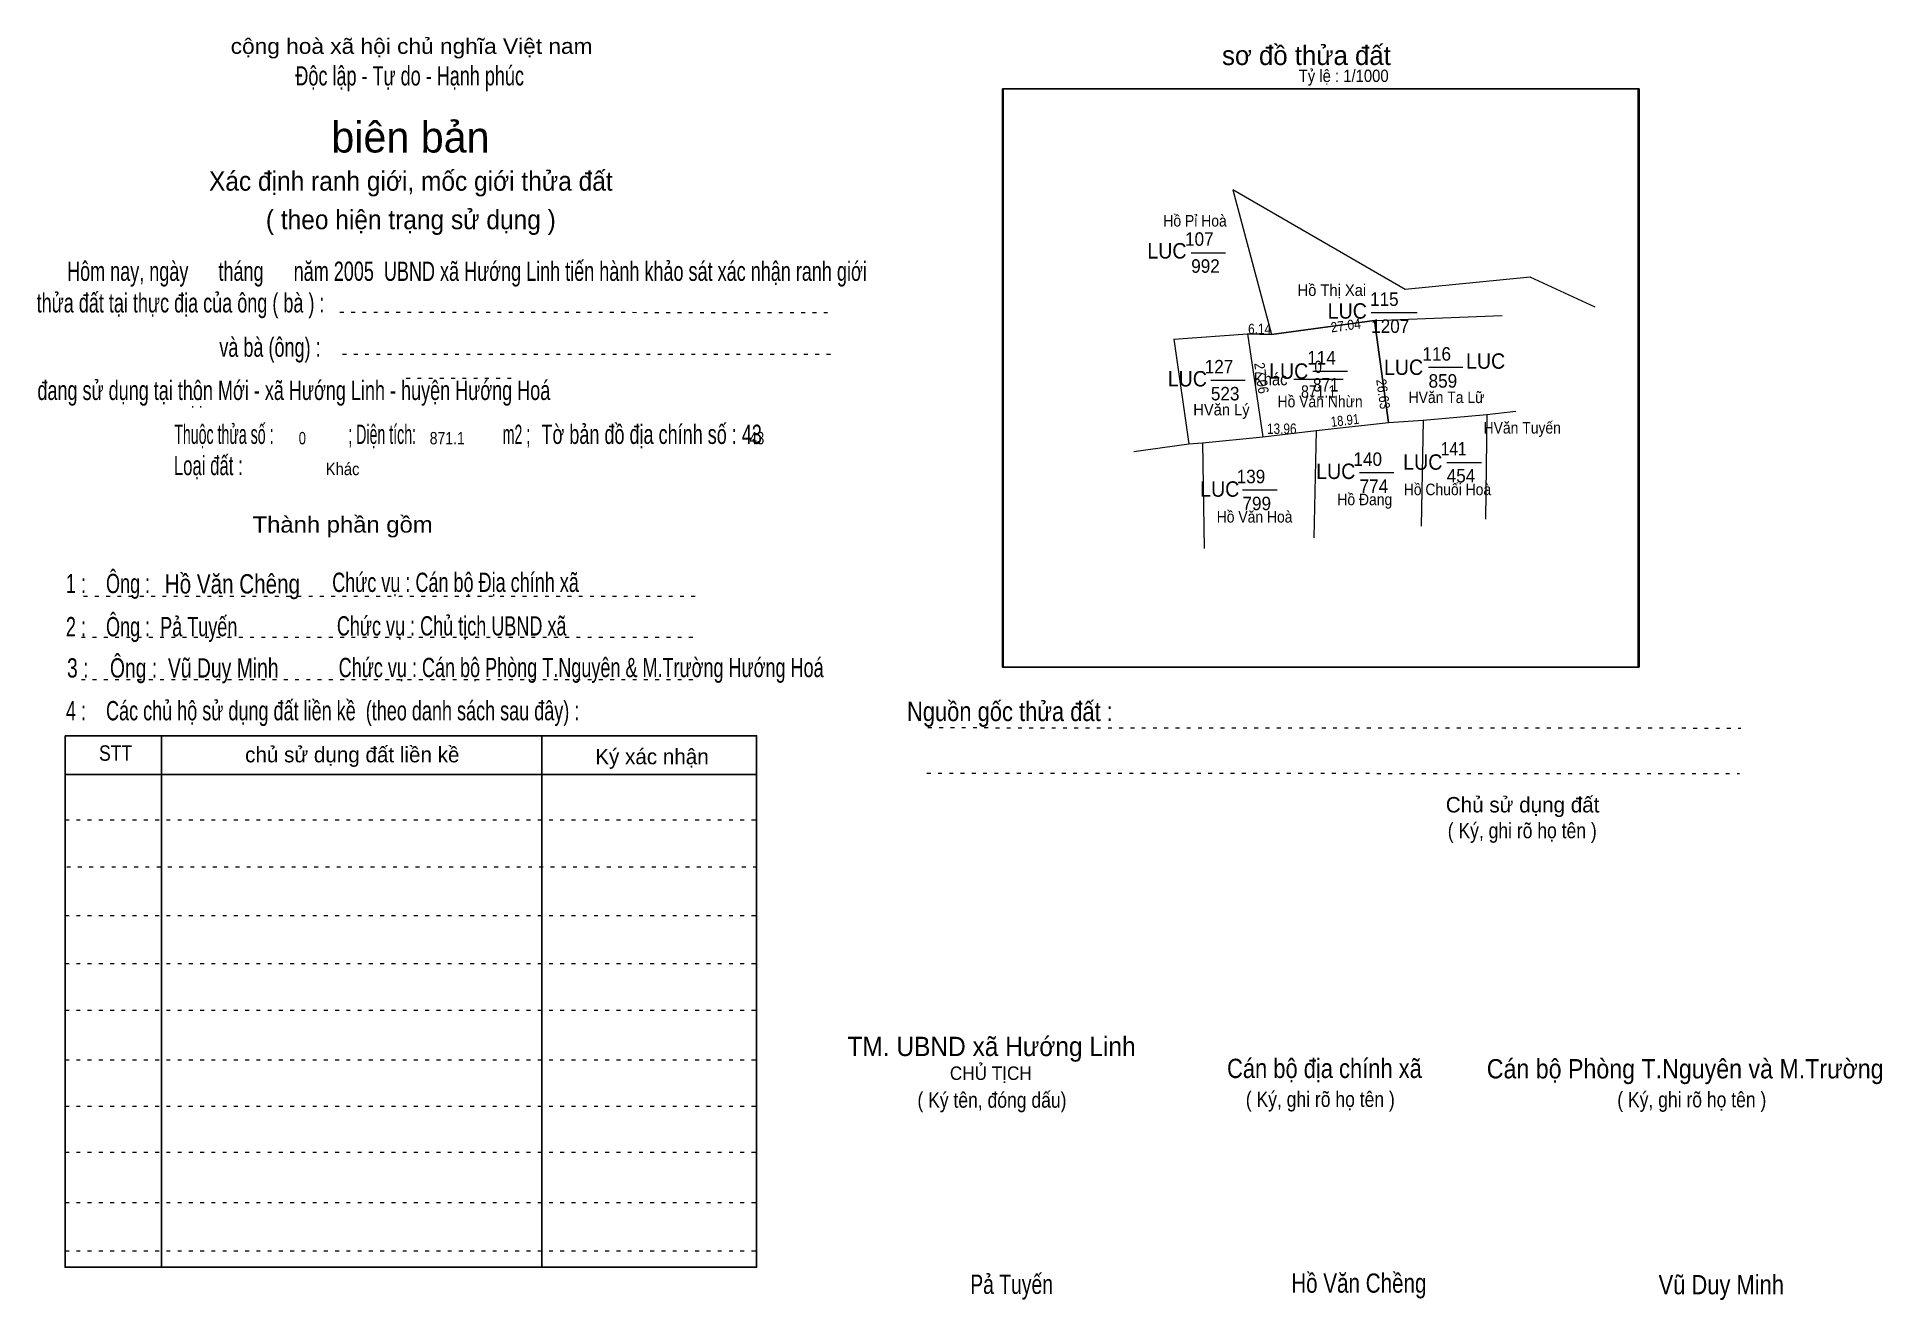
# Model space of a CAD drawing. Header units: centimetres. Extents: x -1.5 to 46.4, y -3.9 to 28.9.
import ezdxf
from ezdxf.enums import TextEntityAlignment as Align

# ---------------------------------------------------------------- set-up
doc = ezdxf.new("R2010")
doc.units = ezdxf.units.CM
doc.header["$LTSCALE"] = 0.16
doc.linetypes.add('DOTTED', pattern=[1.5, 0.3, -1.2])
for name, color, linetype, lineweight in [('15', 7, 'Continuous', 13), ('2', 7, 'Continuous', 25), ('22', 7, 'Continuous', 13), ('33', 7, 'Continuous', 13), ('5', 7, 'DOTTED', 13)]:
    doc.layers.add(name, color=color, linetype=linetype, lineweight=lineweight)
doc.layers.add('34', color=7, linetype='Continuous')
doc.layers.add('51', color=7, linetype='Continuous')

msp = doc.modelspace()

# ---------------------------------------------------------------- linework, layer by layer
at = {"layer": '15'}
for p, q in [((28.46, 23.27), (29.35, 23.27)), ((33.13, 21.72), (34.32, 21.72)), ((31.62, 20.2), (32.52, 20.2)), ((34.62, 20.3), (35.51, 20.3)), ((28.97, 19.96), (29.86, 19.96)), ((35.09, 17.83), (35.99, 17.83)), ((32.83, 17.57), (33.72, 17.57)), ((29.79, 17.12), (30.69, 17.12))]:
    msp.add_line(p, q, dxfattribs=at)
at = {"layer": '2'}
msp.add_lwpolyline([(23.56, 27.52), (40.06, 27.52), (40.06, 12.52), (23.56, 12.52)], close=True, dxfattribs=at)
at = {"layer": '22'}
for p, q in [((29.54, 24.9), (30.54, 21.15)), ((33.22, 21.51), (36.53, 21.64)), ((29.92, 21.17), (30.32, 18.49)), ((28.01, 21.03), (28.4, 18.31)), ((34.48, 18.93), (34.43, 16.18)), ((36.13, 19.07), (36.1, 16.36)), ((28.75, 18.34), (28.8, 15.6)), ((31.7, 18.66), (31.64, 15.87))]:
    msp.add_line(p, q, dxfattribs=at)
for points in [[(38.94, 21.86), (37.26, 22.64), (34.01, 22.32), (29.54, 24.9)], [(28.01, 21.03), (29.92, 21.17), (30.54, 21.15), (33.22, 21.51), (33.58, 18.87)], [(26.97, 18.11), (28.4, 18.31), (28.75, 18.34), (30.32, 18.49), (31.7, 18.66), (33.58, 18.87), (34.48, 18.93), (36.13, 19.07), (36.88, 19.16)]]:
    msp.add_lwpolyline(points, dxfattribs=at)
msp.add_lwpolyline([(33.58, 18.87), (33.22, 21.51), (30.54, 21.15), (29.92, 21.17), (30.32, 18.49), (31.7, 18.66)], close=True, dxfattribs=at)
at = {"layer": '33'}
msp.add_line((31.12, 19.99), (32.4, 19.99), dxfattribs=at)
at = {"layer": '5'}
for p, q in [((6.37, 21.73), (19.21, 21.72)), ((6.44, 20.64), (19.25, 20.64)), ((8.09, 20.02), (10.86, 20.02)), ((-0.28, 14.36), (15.72, 14.36)), ((-0.34, 13.3), (15.66, 13.3)), ((-0.34, 12.2), (15.66, 12.2)), ((21.63, 10.95), (42.72, 10.94)), ((21.6, 9.77), (42.69, 9.76)), ((-0.76, 8.56), (17.18, 8.56)), ((-0.72, 7.34), (17.22, 7.34)), ((-0.76, 6.08), (17.18, 6.08)), ((-0.76, 4.83), (17.18, 4.83)), ((-0.76, 3.62), (17.18, 3.62)), ((-0.76, 2.33), (17.18, 2.33)), ((-0.76, 1.13), (17.18, 1.13)), ((-0.76, -0.06), (17.18, -0.06)), ((-0.76, -1.37), (17.18, -1.37)), ((-0.76, -2.62), (17.18, -2.62))]:
    msp.add_line(p, q, dxfattribs=at)
at = {"layer": '5', "linetype": 'Continuous', "lineweight": 25}
for p, q in [((1.74, 10.74), (1.74, -3.05)), ((11.61, 10.74), (11.61, -3.05)), ((-0.76, 9.73), (17.18, 9.73))]:
    msp.add_line(p, q, dxfattribs=at)
for points in [[(23.58, 27.52), (40.08, 27.52), (40.08, 12.52), (23.58, 12.52)], [(-0.76, 10.74), (17.18, 10.74), (17.18, -3.05), (-0.76, -3.05)]]:
    msp.add_lwpolyline(points, close=True, dxfattribs=at)

# ---------------------------------------------------------------- texts
at = {"layer": '15'}
for s, width, p in [('107', 0.95, (28.3, 23.45)), ('992', 0.95, (28.46, 22.75)), ('115', 0.95, (33.1, 21.89)), ('1207', 0.95, (33.13, 21.19)), ('114', 0.95, (31.47, 20.37)), ('116', 0.95, (34.46, 20.47)), ('127', 0.95, (28.81, 20.14)), ('859', 0.95, (34.62, 19.77)), ('523', 0.95, (28.97, 19.44)), ('871', 0.85, (31.62, 19.67)), ('141', 0.85, (34.94, 18.01)), ('140', 0.95, (32.67, 17.74)), ('139', 0.95, (29.64, 17.29)), ('774', 0.95, (32.83, 17.04)), ('454', 0.95, (35.09, 17.31)), ('799', 0.95, (29.79, 16.59))]:
    msp.add_text(s, height=0.35, dxfattribs=dict(at, width=width)).set_placement(p)
at = {"layer": '22'}
for s, height, width, p in [('Hồ Pỉ Hoà', 0.3, 0.9, (28.56, 23.95)), ('LUC', 0.4, 0.95, (27.83, 23.12)), ('Hồ Thị Xai', 0.3, 0.95, (32.11, 22.15)), ('LUC', 0.4, 0.95, (32.51, 21.56)), ('LUC', 0.4, 0.95, (36.1, 20.26)), ('LUC', 0.4, 0.95, (28.36, 19.8)), ('LUC', 0.4, 0.95, (30.99, 20)), ('LUC', 0.4, 0.95, (33.97, 20.1)), ('HVăn Ta Lữ', 0.3, 0.9, (35.085, 19.37)), ('HVăn Lý', 0.3, 0.95, (29.245, 19.05)), ('Hồ Văn Nhừn', 0.3, 0.9, (31.805, 19.26)), ('HVăn Tuyến', 0.3, 0.9, (37.05, 18.58)), ('LUC', 0.4, 0.95, (32.21, 17.4)), ('LUC', 0.4, 0.95, (34.47, 17.64)), ('LUC', 0.4, 0.95, (29.2, 16.94)), ('Hồ Chuối Hoà', 0.3, 0.9, (35.11, 16.98)), ('Hồ Đang', 0.3, 0.9, (32.965, 16.72)), ('Hồ Văn Hoà', 0.3, 0.9, (30.105, 16.27))]:
    msp.add_text(s, height=height, dxfattribs=dict(at, width=width)).set_placement(p, align=Align.CENTER)
at = {"layer": '33', "width": 0.9}
msp.add_text('Khác', height=0.32, dxfattribs=at).set_placement((30.96, 19.83), align=Align.RIGHT)
at = {"layer": '33'}
for s, width, p in [('0', 0.8, (31.755, 20.15)), ('871.1', 0.85, (31.765, 19.51))]:
    msp.add_text(s, height=0.32, dxfattribs=dict(at, width=width)).set_placement(p, align=Align.CENTER)
at = {"layer": '34'}
for s, width, p in [(': : ', 0.85, (2.5, 19.25)), ('0', 0.8, (5.3, 18.3)), ('871.1', 0.85, (8.7, 18.3)), ('43', 0.8, (17, 18.3)), ('Khác', 0.9, (6, 17.5))]:
    msp.add_text(s, height=0.32, dxfattribs=dict(at, width=width)).set_placement(p)
at = {"layer": '5'}
for s, height, width, p in [('cộng hoà xã hội chủ nghĩa Việt nam', 0.4, 1.1, (8.23, 28.43)), ('Độc lập - Tự do - Hạnh phúc', 0.5, 0.7, (8.18, 27.61)), ('Xác định ranh giới, mốc giới thửa đất', 0.5, 0.95, (8.21, 24.88)), ('( theo hiện trạng sử dụng )', 0.5, 0.95, (8.21, 23.88)), ('Thành phần gồm', 0.42, 1.1, (6.44, 16.01)), ('Hồ Văn Chêng', 0.5, 0.8, (3.58, 14.43)), ('Chức vụ : Cán bộ Địa chính xã', 0.5, 0.7, (9.37, 14.47)), ('Chức vụ : Chủ tịch UBND xã', 0.5, 0.7, (9.27, 13.34)), ('Chức vụ : Cán bộ Phòng T.Nguyên & M.Trường Hướng Hoá', 0.5, 0.7, (12.63, 12.26)), ('    Nguồn gốc thửa đất :', 0.5, 0.85, (23.44, 11.12)), ('( Ký, ghi rõ họ tên )', 0.4, 0.85, (37.05, 8.08)), ('CHỦ TỊCH', 0.35, 0.95, (23.26, 1.81)), ('( Ký tên, đóng dấu)', 0.4, 0.85, (23.29, 1.09)), ('( Ký, ghi rõ họ tên )', 0.4, 0.85, (31.81, 1.11)), ('( Ký, ghi rõ họ tên )', 0.4, 0.85, (41.45, 1.1)), ('Pả Tuyến', 0.5, 0.75, (23.8, -3.74)), ('Hồ Văn Chềng', 0.5, 0.8, (32.81, -3.71)), ('Vũ Duy Minh', 0.5, 0.85, (42.215, -3.75))]:
    msp.add_text(s, height=height, dxfattribs=dict(at, width=width)).set_placement(p, align=Align.CENTER)
msp.add_text('sơ đồ thửa đất', height=0.5, dxfattribs=at).set_placement((29.26, 28.14))
for s, height, p in [('biên bản', 0.8, (8.2, 25.87)), ('      chủ sử dụng đất liền kề', 0.4, (6.245, 10.05)), ('   Ký xác nhận', 0.4, (14.245, 10)), ('Chủ sử dụng đất', 0.4, (37.06, 8.75))]:
    msp.add_text(s, height=height, dxfattribs=at).set_placement(p, align=Align.CENTER)
for s, height, width, p in [('   Hôm nay, ngày      tháng      năm 2005  UBND xã Hướng Linh tiến hành khảo sát xác nhận ranh giới ', 0.5, 0.7, (-1.1, 22.54)), ('thửa đất tại thực địa của ông ( bà ) :                                       ', 0.5, 0.7, (-1.5, 21.72)), ('                                     và bà (ông) :', 0.5, 0.7, (-1.57, 20.57)), (' đang sử dụng tại thôn Mới - xã Hướng Linh - huyện Hướng Hoá', 0.5, 0.7, (-1.61, 19.45)), ('Thuộc thửa số :                   ; Diện tích:                      m2 ;                                            ', 0.5, 0.55, (2.07, 18.31)), ('Tờ bản đồ địa chính số : 43', 0.5, 0.7, (11.6, 18.31)), ('Loại đất :  ', 0.5, 0.65, (2.06, 17.5)), ('    1 :    Ông :                                                        ', 0.5, 0.7, (-1.26, 14.44)), ('    2 :    Ông :  Pả Tuyến', 0.5, 0.7, (-1.26, 13.32)), ('    3 :    Ông :  Vũ Duy Minh', 0.5, 0.75, (-1.27, 12.25)), ('    4 :    Các chủ hộ sử dụng đất liền kề  (theo danh sách sau đây) :', 0.5, 0.7, (-1.26, 11.14)), ('STT', 0.4, 0.85, (0.12, 10.09)), ('TM. UBND xã Hướng Linh', 0.5, 0.95, (19.54, 2.43)), ('Cán bộ địa chính xã  ', 0.5, 0.85, (29.39, 1.86)), ('Cán bộ Phòng T.Nguyên và M.Trường', 0.5, 0.9, (36.13, 1.85))]:
    msp.add_text(s, height=height, dxfattribs=dict(at, width=width)).set_placement(p)
at = {"layer": '51', "width": 0.9}
msp.add_text('Tỷ lệ : 1/1000', height=0.32, dxfattribs=at).set_placement((31.25, 27.7))
at = {"layer": '51'}
for s, height, rotation, width, p in [('27.04', 0.26, 7.714, 0.9, (32.4876, 21.2538)), ('27.06', 0.27, 278.415, 0.9, (30.1507, 19.9998)), ('26.63', 0.26, 277.92, 0.9, (33.3132, 19.5879)), ('18.91', 0.26, 6.558, 0.85, (32.4652, 18.7931))]:
    msp.add_text(s, height=height, rotation=rotation, dxfattribs=dict(at, width=width)).set_placement(p, align=Align.CENTER)
at = {"layer": '51', "width": 0.85}
for s, p in [('6.14', (30.235, 21.16)), ('13.96', (30.81, 18.57))]:
    msp.add_text(s, height=0.27, dxfattribs=at).set_placement(p, align=Align.CENTER)

doc.saveas('drawing.dxf')
